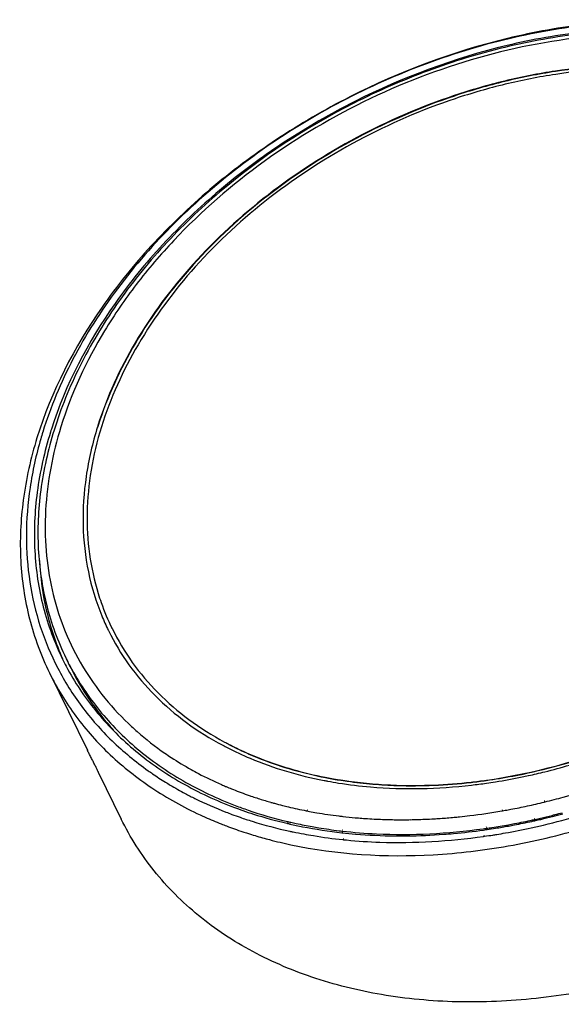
# Model space of a CAD drawing. Header units: millimetres. Extents: x -15 to 270, y -237 to -100.
# Drawn here: x -15.15 to 10.77, y -236.7 to -189.72 of the extents above; entities that cross this region are included whole.
import ezdxf

# ---------------------------------------------------------------- set-up
doc = ezdxf.new("R2010")
doc.units = ezdxf.units.MM
doc.header["$LTSCALE"] = 1.21
doc.header["$MEASUREMENT"] = 0
doc.layers.get('0').update_dxf_attribs({"linetype": 'CONTINUOUS'})

msp = doc.modelspace()

# ---------------------------------------------------------------- linework, layer by layer
at = {"color": 7, "linetype": 'Continuous'}
for p, q in [((-10.921, -218.914), (-10.913, -218.928)), ((-10.921, -218.914), (-10.914, -218.929)), ((-10.732, -218.845), (-10.739, -218.832)), ((-12.74, -220.655), (-12.923, -220.282)), ((-13.732, -220.949), (-11.915, -224.652)), ((-11.462, -225.576), (-11.386, -225.722)), ((-11.389, -225.723), (-10.3, -227.942)), ((-5.316, -226.377), (-5.289, -226.389)), ((-5.314, -226.375), (-5.289, -226.389)), ((7.139, -226.079), (7.187, -226.072)), ((7.14, -226.075), (7.187, -226.072)), ((9.901, -227.074), (9.94, -227.063)), ((9.904, -227.127), (9.943, -227.117)), ((-1.464, -227.542), (-1.431, -227.549)), ((-1.441, -227.501), (-1.407, -227.506)), ((7.884, -227.549), (7.904, -227.545)), ((7.887, -227.506), (7.906, -227.504)), ((-2.389, -228.141), (-2.36, -228.148)), ((-2.355, -228.086), (-2.326, -228.092)), ((-2.275, -228.168), (-2.244, -228.175)), ((-2.241, -228.111), (-2.21, -228.118)), ((-2.238, -228.083), (-2.226, -228.087)), ((-2.238, -228.084), (-2.2, -228.093)), ((-2.226, -228.087), (-2.198, -228.091)), ((9.312, -228.002), (9.347, -227.995)), ((9.313, -228.048), (9.348, -228.041)), ((9.435, -227.929), (9.474, -227.918)), ((9.436, -227.961), (9.475, -227.953)), ((9.453, -227.975), (9.48, -227.97)), ((9.454, -228.017), (9.481, -228.011)), ((0.237, -228.59), (0.264, -228.593)), ((0.243, -228.51), (0.26, -228.512)), ((0.254, -228.553), (0.281, -228.555)), ((0.267, -228.457), (0.285, -228.46)), ((7.008, -228.767), (7.058, -228.76)), ((7.01, -228.746), (7.06, -228.736)), ((7.126, -228.383), (7.143, -228.381)), ((7.133, -228.32), (7.149, -228.317)), ((7.143, -228.444), (7.172, -228.439)), ((7.145, -228.418), (7.174, -228.412)), ((0.279, -228.921), (0.313, -228.924)), ((0.299, -228.876), (0.334, -228.879))]:
    msp.add_line(p, q, dxfattribs=at)
for centre, radius, start, end in [((4.028, -215.022), 18.921, 162.8264, 163.8534), ((4.305, -214.994), 18.826, 162.4051, 162.8274), ((4.637, -214.154), 16.823, 162.6135, 162.8276), ((4.645, -214.172), 16.822, 162.5657, 162.8275), ((-0.58, -213.84), 11.519, 202.404, 206.1326), ((-1.589, -214.644), 12.829, 206.1313, 206.4617), ((-1.305, -214.581), 12.941, 205.9069, 206.1385), ((-1.473, -214.663), 12.755, 206.1372, 207.9978), ((-1.592, -214.645), 12.825, 206.4617, 208.3175), ((-1.594, -214.646), 12.823, 208.3176, 208.6159), ((1.686, -211.043), 15.156, 241.9081, 242.9033), ((1.723, -211.091), 14.952, 241.7055, 242.6643), ((3.25, -206.552), 19.758, 258.9004, 259.7991), ((3.256, -206.554), 19.768, 258.9007, 259.7886), ((3.127, -198.301), 28.211, 281.7084, 282.316), ((1.512, -210.263), 17.5, 246.3299, 247.037), ((3.305, -206.241), 20.075, 259.7995, 260.8605), ((3.316, -206.222), 20.107, 259.7889, 260.787), ((3.338, -206.04), 20.278, 260.859, 261.0637), ((3.443, -199.955), 26.385, 276.456, 278.0541), ((3.442, -199.92), 26.432, 276.4454, 278.02), ((3.378, -199.78), 26.71, 276.5535, 278.1124), ((2.203, -208.358), 19.528, 252.8473, 253.6735), ((2.26, -208.166), 19.729, 253.6728, 254.0859), ((2.3, -208.025), 19.876, 254.086, 254.5753), ((2.371, -207.767), 20.143, 254.5767, 255.725), ((2.557, -197.03), 30.981, 282.1885, 283.7181), ((1.607, -209.813), 19.087, 248.7669, 249.705), ((1.721, -209.503), 19.418, 249.7058, 250.927), ((1.805, -209.592), 19.012, 249.3583, 250.6422), ((2.69, -206.353), 21.593, 258.997, 259.319), ((2.984, -199.698), 28.277, 275.3127, 275.8168), ((2.756, -198.007), 29.983, 279.886, 280.1597), ((2.527, -196.874), 31.846, 283.0627, 284.0941), ((2.459, -196.754), 32.036, 283.1327, 284.1596), ((2.476, -196.669), 32.057, 284.0932, 284.3554), ((2.39, -196.482), 32.317, 284.1597, 285.0712), ((2.441, -196.536), 32.194, 284.3557, 284.9914), ((2.48, -207.283), 21.419, 256.9415, 257.1741), ((2.523, -207.502), 21.125, 256.6878, 256.9754), ((3.013, -204.006), 23.963, 264.8718, 265.6509), ((3.086, -202.683), 25.288, 268.1845, 268.4943), ((3.094, -201.66), 26.311, 270.5701, 270.9233), ((3.055, -200.596), 27.376, 273.3134, 273.6063), ((3.048, -200.479), 27.493, 273.6063, 273.9461), ((3.021, -200.108), 27.865, 273.9485, 275.3148), ((2.723, -198.044), 30.719, 279.0988, 280.2717), ((2.617, -197.268), 31.442, 282.3579, 282.5247), ((2.532, -197.07), 31.712, 282.4108, 282.6081), ((2.586, -197.128), 31.585, 282.5983, 283.0619), ((2.507, -196.957), 31.827, 282.657, 283.1321), ((2.446, -206.921), 22.102, 257.73, 258.1437), ((2.514, -206.594), 22.435, 258.146, 259.4746), ((2.963, -204.998), 23.67, 263.0578, 263.401), ((2.894, -198.802), 29.883, 277.8758, 278.1424), ((2.822, -198.68), 30.075, 277.9896, 278.2601), ((2.696, -198.335), 30.736, 278.1575, 278.8872), ((2.786, -198.435), 30.323, 278.3167, 279.098), ((2.661, -198.107), 30.967, 278.8867, 279.2459), ((2.834, -204.421), 24.633, 264.1272, 264.3188), ((2.841, -204.344), 24.71, 264.3187, 264.4785)]:
    msp.add_arc(centre, radius, start, end, dxfattribs=at)
for points, knots in [([(32.052, -198.482), (31.622, -197.604), (30.55, -195.922), (28.404, -193.774), (25.774, -192.039), (22.733, -190.76), (19.358, -189.961), (15.735, -189.659), (11.951, -189.859), (6.777, -190.794), (1.729, -192.681), (-2.906, -195.38), (-6.093, -197.767), (-8.9, -200.456), (-11.966, -204.25), (-13.64, -207.493), (-14.327, -209.715)], [0, 0, 0, 0, 0.050716, 0.10257, 0.156518, 0.213216, 0.272974, 0.335776, 0.401319, 0.469081, 0.608169, 0.678096, 0.747085, 0.814364, 0.879279, 1, 1, 1, 1]), ([(32.865, -203.812), (32.819, -202.718), (32.481, -200.553), (31.2, -197.531), (29.198, -194.9), (26.554, -192.75), (23.363, -191.145), (19.733, -190.127), (15.777, -189.718), (11.617, -189.927), (7.379, -190.747), (1.802, -192.615), (-3.379, -195.541), (-7.775, -199.332), (-10.529, -202.476), (-12.673, -205.841), (-13.679, -208.237), (-14.05, -209.436)], [0, 0, 0, 0, 0.05265, 0.104244, 0.156253, 0.210068, 0.266734, 0.32682, 0.39041, 0.45717, 0.526437, 0.597316, 0.739434, 0.80885, 0.875819, 0.939655, 1, 1, 1, 1]), ([(31.152, -198.577), (30.737, -197.732), (29.705, -196.11), (27.638, -194.037), (25.106, -192.362), (21.106, -190.67), (16.537, -189.993), (11.793, -190.234), (6.803, -191.122), (1.933, -192.927), (-2.545, -195.515), (-5.627, -197.806), (-8.347, -200.39), (-11.325, -204.04), (-12.961, -207.162), (-13.64, -209.303)], [0, 0, 0, 0, 0.050722, 0.102575, 0.156511, 0.213188, 0.335336, 0.400843, 0.468574, 0.607646, 0.677596, 0.746634, 0.813991, 0.879011, 1, 1, 1, 1]), ([(31.03, -198.713), (30.611, -197.859), (29.568, -196.222), (27.487, -194.132), (24.943, -192.448), (20.943, -190.755), (16.384, -190.079), (11.662, -190.323), (7.973, -190.984), (4.315, -192.104), (-0.387, -194.16), (-4.683, -196.988), (-8.3, -200.45), (-10.561, -203.252), (-12.337, -206.215), (-13.188, -208.304), (-13.512, -209.35)], [0, 0, 0, 0, 0.051399, 0.103839, 0.158214, 0.215154, 0.337361, 0.402717, 0.470214, 0.539195, 0.608895, 0.746963, 0.814014, 0.878793, 0.940857, 1, 1, 1, 1]), ([(22.965, -191.933), (21.425, -191.298), (18.921, -190.654), (15.462, -190.366), (11.754, -190.453), (7.016, -191.293), (1.527, -193.342), (-3.526, -196.326), (-7.177, -199.49), (-9.603, -202.329), (-11.586, -205.215), (-12.689, -207.579), (-13.186, -209.187)], [0, 0, 0, 0, 0.113314, 0.173484, 0.235729, 0.365096, 0.498479, 0.632099, 0.762145, 0.82486, 0.885554, 1, 1, 1, 1]), ([(19.616, -192.554), (18.176, -192.176), (15.101, -191.752), (11.187, -191.997), (7.999, -192.626), (4.776, -193.558), (0.89, -195.237), (-3.337, -197.963), (-6.937, -201.273), (-9.723, -205), (-10.986, -207.749), (-11.418, -209.127)], [0, 0, 0, 0, 0.116889, 0.241486, 0.306118, 0.371806, 0.504641, 0.636782, 0.764992, 0.886597, 1, 1, 1, 1]), ([(19.606, -192.567), (18.167, -192.192), (15.094, -191.771), (11.184, -192.017), (7.998, -192.647), (4.778, -193.579), (0.897, -195.257), (-3.326, -197.98), (-6.923, -201.287), (-9.709, -205.01), (-10.972, -207.755), (-11.404, -209.132)], [0, 0, 0, 0, 0.116909, 0.241513, 0.306145, 0.371828, 0.50465, 0.636777, 0.764978, 0.886583, 1, 1, 1, 1]), ([(19.568, -192.723), (18.138, -192.344), (15.084, -191.916), (11.194, -192.155), (8.024, -192.779), (4.819, -193.704), (0.957, -195.373), (-3.244, -198.085), (-6.818, -201.38), (-9.579, -205.089), (-10.826, -207.823), (-11.249, -209.193)], [0, 0, 0, 0, 0.116853, 0.241454, 0.306102, 0.371811, 0.504696, 0.636878, 0.765099, 0.88667, 1, 1, 1, 1]), ([(-13.681, -209.436), (-13.971, -210.372), (-14.395, -212.253), (-14.523, -215.088), (-14.12, -217.803), (-13.497, -219.498), (-13.107, -220.294)], [0, 0, 0, 0, 0.26442, 0.517086, 0.760914, 1, 1, 1, 1]), ([(-13.512, -209.35), (-13.8, -210.285), (-14.224, -212.165), (-14.355, -215.002), (-13.956, -217.728), (-13.336, -219.433), (-12.946, -220.235)], [0, 0, 0, 0, 0.263283, 0.515709, 0.760036, 1, 1, 1, 1]), ([(-13.186, -209.187), (-13.585, -210.479), (-13.966, -212.468), (-13.935, -215.102), (-13.65, -216.984), (-13.104, -218.778), (-12.303, -220.461), (-11.257, -222.013), (-10.414, -222.94), (-9.959, -223.374)], [0, 0, 0, 0, 0.264358, 0.39066, 0.513957, 0.635317, 0.755941, 0.877094, 1, 1, 1, 1]), ([(-11.436, -209.187), (-11.676, -209.962), (-12.036, -211.516), (-12.191, -213.86), (-11.944, -216.121), (-11.509, -217.551), (-11.23, -218.23)], [0, 0, 0, 0, 0.263837, 0.51676, 0.761031, 1, 1, 1, 1]), ([(-11.249, -209.193), (-11.458, -209.869), (-11.784, -211.224), (-11.981, -213.271), (-11.872, -215.261), (-11.592, -216.541), (-11.403, -217.156)], [0, 0, 0, 0, 0.262764, 0.515889, 0.760822, 1, 1, 1, 1]), ([(-14.327, -209.715), (-14.627, -210.685), (-15.065, -212.63), (-15.197, -215.563), (-14.78, -218.372), (-14.136, -220.126), (-13.732, -220.949)], [0, 0, 0, 0, 0.264421, 0.517086, 0.760915, 1, 1, 1, 1]), ([(-14.147, -209.761), (-14.368, -210.525), (-14.708, -212.056), (-14.89, -214.363), (-14.73, -216.603), (-14.228, -218.744), (-13.391, -220.752), (-12.232, -222.597), (-10.769, -224.25), (-9.622, -225.196), (-9.012, -225.629)], [0, 0, 0, 0, 0.133739, 0.262639, 0.387543, 0.509672, 0.630447, 0.751427, 0.874152, 1, 1, 1, 1]), ([(-13.094, -220.293), (-13.416, -219.559), (-13.928, -218.01), (-14.149, -216.396), (-14.19, -215.579)], [0, 0, 0, 0, 0.495109, 1, 1, 1, 1]), ([(36.079, -216.708), (35.392, -218.93), (33.717, -222.174), (30.652, -225.968), (27.844, -228.657), (24.658, -231.044), (20.022, -233.743), (14.974, -235.63), (9.799, -236.564), (6.016, -236.765), (2.392, -236.463), (-0.982, -235.664), (-4.023, -234.384), (-6.653, -232.649), (-8.799, -230.501), (-9.871, -228.818), (-10.301, -227.941)], [0, 0, 0, 0, 0.120722, 0.185638, 0.252917, 0.321906, 0.391833, 0.530922, 0.598683, 0.664227, 0.727028, 0.786786, 0.843483, 0.89743, 0.949284, 1, 1, 1, 1]), ([(-11.403, -217.156), (-11.358, -217.3), (-11.17, -217.872), (-10.937, -218.428), (-10.738, -218.833)], [0, 0, 0, 0, 0.250752, 1, 1, 1, 1]), ([(-10.738, -218.833), (-10.462, -219.396), (-9.811, -220.485), (-8.569, -221.95), (-7.079, -223.231), (-5.956, -223.938), (-5.365, -224.257)], [0, 0, 0, 0, 0.242659, 0.488421, 0.7401, 1, 1, 1, 1]), ([(-10.914, -218.929), (-10.633, -219.499), (-9.971, -220.602), (-8.708, -222.085), (-7.194, -223.379), (-6.052, -224.093), (-5.451, -224.413)], [0, 0, 0, 0, 0.242568, 0.488289, 0.739996, 1, 1, 1, 1]), ([(-12.851, -220.788), (-12.449, -221.525), (-11.486, -222.939), (-9.638, -224.77), (-7.421, -226.289), (-5.765, -227.056), (-4.897, -227.383)], [0, 0, 0, 0, 0.239025, 0.483181, 0.735992, 1, 1, 1, 1]), ([(-12.74, -220.655), (-12.472, -221.202), (-11.853, -222.264), (-11.089, -223.227), (-10.674, -223.681)], [0, 0, 0, 0, 0.497587, 1, 1, 1, 1]), ([(-12.735, -220.651), (-12.341, -221.391), (-11.394, -222.812), (-9.567, -224.654), (-7.366, -226.185), (-5.719, -226.959), (-4.855, -227.29)], [0, 0, 0, 0, 0.239182, 0.483334, 0.736068, 1, 1, 1, 1]), ([(-13.732, -220.949), (-13.375, -221.676), (-12.519, -223.079), (-10.858, -224.937), (-8.849, -226.525), (-7.334, -227.367), (-6.536, -227.738)], [0, 0, 0, 0, 0.241189, 0.486145, 0.738212, 1, 1, 1, 1]), ([(7.187, -226.072), (9.421, -225.752), (13.856, -224.538), (17.903, -222.365), (19.785, -221.055)], [0, 0, 0, 0, 0.495984, 1, 1, 1, 1]), ([(-9.959, -223.374), (-9.825, -223.502), (-9.273, -224.009), (-8.68, -224.471), (-8.216, -224.792)], [0, 0, 0, 0, 0.247233, 1, 1, 1, 1]), ([(-5.217, -224.535), (-4.868, -224.714), (-3.394, -225.398), (-1.821, -225.859), (-0.614, -226.094)], [0, 0, 0, 0, 0.242104, 1, 1, 1, 1]), ([(-5.143, -224.373), (-5.095, -224.398), (-4.901, -224.497), (-4.705, -224.592), (-4.556, -224.661)], [0, 0, 0, 0, 0.24888, 1, 1, 1, 1]), ([(-5.137, -224.386), (-5.089, -224.411), (-4.896, -224.509), (-4.7, -224.604), (-4.552, -224.673)], [0, 0, 0, 0, 0.248882, 1, 1, 1, 1]), ([(-11.386, -225.722), (-11.385, -225.721), (-11.387, -225.718), (-11.388, -225.714), (-11.392, -225.705), (-11.399, -225.688), (-11.413, -225.659), (-11.433, -225.617), (-11.459, -225.563), (-11.49, -225.5), (-11.525, -225.428), (-11.58, -225.32), (-11.653, -225.174), (-11.744, -224.995), (-11.832, -224.82), (-11.888, -224.706), (-11.915, -224.652)], [0, 0, 0, 0, 0.001592, 0.006095, 0.013518, 0.023832, 0.052995, 0.093095, 0.143281, 0.202658, 0.270126, 0.344348, 0.507464, 0.679625, 0.848006, 1, 1, 1, 1]), ([(-8.216, -224.792), (-8.116, -224.861), (-7.708, -225.136), (-7.287, -225.391), (-6.965, -225.571)], [0, 0, 0, 0, 0.247838, 1, 1, 1, 1]), ([(-4.556, -224.661), (-4.247, -224.805), (-2.956, -225.353), (-1.596, -225.737), (-0.554, -225.941)], [0, 0, 0, 0, 0.243092, 1, 1, 1, 1]), ([(-4.552, -224.673), (-4.242, -224.816), (-2.951, -225.365), (-1.591, -225.749), (-0.55, -225.953)], [0, 0, 0, 0, 0.243092, 1, 1, 1, 1]), ([(7.13, -226.093), (7.557, -226.033), (9.285, -225.747), (10.985, -225.296), (12.235, -224.874)], [0, 0, 0, 0, 0.246649, 1, 1, 1, 1]), ([(9.145, -225.863), (9.408, -225.805), (10.465, -225.558), (11.509, -225.252), (12.282, -224.99)], [0, 0, 0, 0, 0.248284, 1, 1, 1, 1]), ([(-9.012, -225.629), (-8.945, -225.677), (-8.675, -225.865), (-8.399, -226.045), (-8.189, -226.175)], [0, 0, 0, 0, 0.248637, 1, 1, 1, 1]), ([(-6.965, -225.571), (-6.848, -225.636), (-6.374, -225.894), (-5.886, -226.128), (-5.514, -226.292)], [0, 0, 0, 0, 0.247503, 1, 1, 1, 1]), ([(7.147, -226.223), (7.289, -226.203), (7.86, -226.117), (8.427, -226.013), (8.852, -225.925)], [0, 0, 0, 0, 0.24864, 1, 1, 1, 1]), ([(-8.189, -226.175), (-8.113, -226.222), (-7.804, -226.41), (-7.489, -226.588), (-7.249, -226.716)], [0, 0, 0, 0, 0.24843, 1, 1, 1, 1]), ([(-5.289, -226.389), (-5.206, -226.423), (-4.875, -226.56), (-4.539, -226.687), (-4.285, -226.777)], [0, 0, 0, 0, 0.248311, 1, 1, 1, 1]), ([(-0.614, -226.094), (-0.557, -226.105), (-0.328, -226.148), (-0.098, -226.188), (0.075, -226.215)], [0, 0, 0, 0, 0.248924, 1, 1, 1, 1]), ([(0.075, -226.215), (0.582, -226.296), (2.689, -226.55), (4.829, -226.499), (6.426, -226.316)], [0, 0, 0, 0, 0.242164, 1, 1, 1, 1]), ([(0.097, -226.069), (0.229, -226.09), (0.766, -226.172), (1.305, -226.232), (1.712, -226.266)], [0, 0, 0, 0, 0.247624, 1, 1, 1, 1]), ([(0.188, -226.072), (0.313, -226.092), (0.817, -226.166), (1.323, -226.222), (1.705, -226.254)], [0, 0, 0, 0, 0.247771, 1, 1, 1, 1]), ([(1.705, -226.254), (2.087, -226.286), (3.655, -226.376), (5.231, -226.305), (6.409, -226.172)], [0, 0, 0, 0, 0.244462, 1, 1, 1, 1]), ([(1.712, -226.266), (2.093, -226.298), (3.659, -226.388), (5.232, -226.318), (6.409, -226.185)], [0, 0, 0, 0, 0.24447, 1, 1, 1, 1]), ([(9.943, -227.117), (10.234, -227.046), (11.401, -226.742), (12.55, -226.371), (13.4, -226.058)], [0, 0, 0, 0, 0.248485, 1, 1, 1, 1]), ([(-7.249, -226.716), (-7.094, -226.799), (-6.46, -227.124), (-5.806, -227.41), (-5.306, -227.605)], [0, 0, 0, 0, 0.246833, 1, 1, 1, 1]), ([(-4.285, -226.777), (-4.225, -226.798), (-3.983, -226.882), (-3.74, -226.961), (-3.556, -227.018)], [0, 0, 0, 0, 0.248808, 1, 1, 1, 1]), ([(-4.855, -227.29), (-4.653, -227.367), (-3.829, -227.666), (-2.985, -227.908), (-2.341, -228.06)], [0, 0, 0, 0, 0.246088, 1, 1, 1, 1]), ([(-2.596, -227.288), (-2.503, -227.311), (-2.128, -227.404), (-1.75, -227.486), (-1.464, -227.542)], [0, 0, 0, 0, 0.248291, 1, 1, 1, 1]), ([(8.045, -227.52), (8.132, -227.505), (8.484, -227.44), (8.835, -227.369), (9.098, -227.312)], [0, 0, 0, 0, 0.249281, 1, 1, 1, 1]), ([(-6.536, -227.738), (-6.454, -227.776), (-6.122, -227.928), (-5.785, -228.069), (-5.529, -228.17)], [0, 0, 0, 0, 0.248382, 1, 1, 1, 1]), ([(-4.497, -227.529), (-4.326, -227.589), (-3.632, -227.822), (-2.926, -228.016), (-2.389, -228.141)], [0, 0, 0, 0, 0.246761, 1, 1, 1, 1]), ([(-1.311, -227.572), (-1.196, -227.593), (-0.73, -227.677), (-0.261, -227.746), (0.092, -227.79)], [0, 0, 0, 0, 0.248034, 1, 1, 1, 1]), ([(0.092, -227.79), (0.157, -227.798), (0.416, -227.829), (0.676, -227.855), (0.871, -227.873)], [0, 0, 0, 0, 0.248973, 1, 1, 1, 1]), ([(5.85, -227.829), (6.019, -227.812), (6.7, -227.736), (7.377, -227.637), (7.884, -227.549)], [0, 0, 0, 0, 0.248337, 1, 1, 1, 1]), ([(9.283, -228.358), (9.478, -228.315), (10.262, -228.137), (11.04, -227.929), (11.619, -227.758)], [0, 0, 0, 0, 0.24877, 1, 1, 1, 1]), ([(-5.529, -228.17), (-5.445, -228.204), (-5.104, -228.336), (-4.759, -228.458), (-4.498, -228.545)], [0, 0, 0, 0, 0.248389, 1, 1, 1, 1]), ([(-4.624, -227.855), (-4.433, -227.921), (-3.652, -228.177), (-2.856, -228.386), (-2.251, -228.518)], [0, 0, 0, 0, 0.246444, 1, 1, 1, 1]), ([(-2.244, -228.175), (-2.042, -228.22), (-1.221, -228.393), (-0.391, -228.52), (0.237, -228.59)], [0, 0, 0, 0, 0.246588, 1, 1, 1, 1]), ([(-2.2, -228.093), (-2.116, -228.112), (-1.779, -228.187), (-1.44, -228.254), (-1.184, -228.3)], [0, 0, 0, 0, 0.248527, 1, 1, 1, 1]), ([(-1.184, -228.3), (-1.078, -228.319), (-0.651, -228.393), (-0.222, -228.454), (0.102, -228.494)], [0, 0, 0, 0, 0.248246, 1, 1, 1, 1]), ([(1.195, -227.9), (1.286, -227.907), (1.648, -227.932), (2.011, -227.95), (2.284, -227.958)], [0, 0, 0, 0, 0.248669, 1, 1, 1, 1]), ([(2.421, -227.962), (2.499, -227.964), (2.81, -227.971), (3.122, -227.972), (3.356, -227.97)], [0, 0, 0, 0, 0.248944, 1, 1, 1, 1]), ([(3.518, -227.968), (3.611, -227.966), (3.984, -227.958), (4.358, -227.942), (4.638, -227.926)], [0, 0, 0, 0, 0.24884, 1, 1, 1, 1]), ([(7.143, -228.381), (7.231, -228.368), (7.583, -228.316), (7.934, -228.258), (8.197, -228.21)], [0, 0, 0, 0, 0.249213, 1, 1, 1, 1]), ([(8.197, -228.21), (8.292, -228.193), (8.677, -228.122), (9.06, -228.044), (9.346, -227.981)], [0, 0, 0, 0, 0.249235, 1, 1, 1, 1]), ([(8.2, -228.271), (8.293, -228.254), (8.665, -228.185), (9.035, -228.109), (9.313, -228.048)], [0, 0, 0, 0, 0.249268, 1, 1, 1, 1]), ([(-4.498, -228.545), (-4.42, -228.571), (-4.107, -228.672), (-3.791, -228.767), (-3.553, -228.833)], [0, 0, 0, 0, 0.248568, 1, 1, 1, 1]), ([(-2.203, -229.165), (0.02, -229.636), (3.544, -229.846), (8.229, -229.286), (10.611, -228.72), (11.797, -228.368)], [0, 0, 0, 0, 0.481994, 0.737588, 1, 1, 1, 1]), ([(-1.584, -228.652), (-1.432, -228.68), (-0.813, -228.789), (-0.191, -228.872), (0.279, -228.921)], [0, 0, 0, 0, 0.247535, 1, 1, 1, 1]), ([(0.26, -228.512), (0.802, -228.575), (3.043, -228.754), (5.304, -228.636), (6.988, -228.403)], [0, 0, 0, 0, 0.242916, 1, 1, 1, 1]), ([(0.264, -228.593), (0.47, -228.616), (1.306, -228.698), (2.145, -228.737), (2.777, -228.743)], [0, 0, 0, 0, 0.246998, 1, 1, 1, 1]), ([(0.464, -228.939), (0.993, -228.991), (3.175, -229.131), (5.371, -228.999), (7.008, -228.767)], [0, 0, 0, 0, 0.24339, 1, 1, 1, 1]), ([(2.777, -228.743), (2.969, -228.745), (3.745, -228.745), (4.52, -228.711), (5.102, -228.668)], [0, 0, 0, 0, 0.247633, 1, 1, 1, 1]), ([(5.102, -228.668), (5.26, -228.656), (5.895, -228.604), (6.528, -228.53), (7.002, -228.464)], [0, 0, 0, 0, 0.248365, 1, 1, 1, 1]), ([(7.636, -228.671), (7.774, -228.649), (8.324, -228.555), (8.873, -228.447), (9.283, -228.358)], [0, 0, 0, 0, 0.248898, 1, 1, 1, 1]), ([(-3.553, -228.833), (-3.442, -228.864), (-2.995, -228.986), (-2.544, -229.092), (-2.203, -229.165)], [0, 0, 0, 0, 0.248053, 1, 1, 1, 1])]:
    msp.add_open_spline(points, degree=3, knots=knots, dxfattribs=at)

doc.saveas('drawing.dxf')
